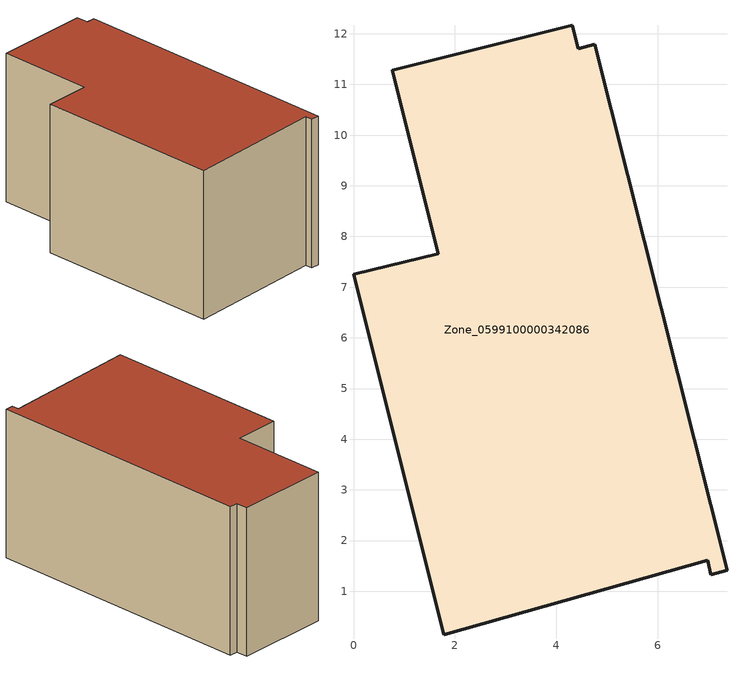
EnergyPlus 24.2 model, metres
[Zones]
Zone_0599100000342086
 floor ground (C_G): 1.67,7.66 0.76,11.28 4.32,12.17 4.43,11.71 4.76,11.79 7.37,1.41 7.05,1.33 6.99,1.61 1.78,0.14 0,7.25 z0
 wall outside (C_F): 4.43,11.71 4.32,12.17 0.76,11.28 1.67,7.66 0,7.25 1.78,0.14 6.99,1.61 7.05,1.33 7.37,1.41 4.76,11.79 4.43,11.71 z0:5.87
 roof outside (C_R): 7.05,1.33 7.37,1.41 4.76,11.79 4.43,11.71 4.32,12.17 0.76,11.28 1.67,7.66 0,7.25 1.78,0.14 6.99,1.61 z5.87
[BUILDING]
Pand.0599100000342086: North Axis=0; Terrain=City; Loads Convergence Tolerance Value=0.04; Temperature Convergence Tolerance Value=0.4; Solar Distribution=FullExterior; Maximum Number of Warmup Days=25; Minimum Number of Warmup Days=1
[Site:Location]
Rotterdam.The.Hague.AP_ZH_NLD Design_Conditions: Latitude=51.96; Longitude=4.45; Time Zone=1; Elevation=-4.5
[SITE:GROUNDTEMPERATURE:BUILDINGSURFACE]
18, 18, 18, 18, 18, 18, 18, 18, 18, 18, 18, 18
[MATERIAL] Thermal Absorptance=0.9; Solar Absorptance=0.7; Visible Absorptance=0.7
Name | Roughness | Thickness | Conductivity | Density | Specific Heat
G.TC.1992-2005 | MediumSmooth | 0.15 | 0.06 | 540 | 1210
F.TC.1992-2005 | Rough | 0.3 | 0.12 | 1920 | 840
R.TC.1992-2005 | MediumRough | 0.2 | 0.08 | 1500 | 1000
[CONSTRUCTION]
C_G: G.TC.1992-2005
C_F: F.TC.1992-2005
C_R: R.TC.1992-2005
[ZONE]
Zone_0599100000342086: Type=1; Multiplier=1; Ceiling Height=Autocalculate; Volume=Autocalculate; Floor Area=autocalculate; Part of Total Floor Area=Yes
[ZONEINFILTRATION:DESIGNFLOWRATE]
Infil_Zone_0599100000342086: Zone or ZoneList or Space or SpaceList=Zone_0599100000342086; Schedule=AlwaysOn; Design Flow Rate Calculation Method=Flow/Area; Flow Rate per Floor Area=0.0015; Constant Term Coefficient=1; Temperature Term Coefficient=0; Velocity Term Coefficient=0; Velocity Squared Term Coefficient=0
[HVACTEMPLATE:ZONE:IDEALLOADSAIRSYSTEM]
Zone_0599100000342086: Maximum Heating Supply Air Temperature=50; Minimum Cooling Supply Air Temperature=13; Maximum Heating Supply Air Humidity Ratio=0.0156; Minimum Cooling Supply Air Humidity Ratio=0.0077; Heating Limit=NoLimit; Cooling Limit=NoLimit; Dehumidification Control Type=ConstantSensibleHeatRatio; Cooling Sensible Heat Ratio=0.7; Dehumidification Setpoint=60; Humidification Control Type=None; Humidification Setpoint=30; Outdoor Air Method=None; Outdoor Air Flow Rate per Person=0.00944; Outdoor Air Flow Rate per Zone Floor Area=0; Outdoor Air Flow Rate per Zone=0; Demand Controlled Ventilation Type=None; Outdoor Air Economizer Type=NoEconomizer; Heat Recovery Type=None; Sensible Heat Recovery Effectiveness=0.7; Latent Heat Recovery Effectiveness=0.65
[ZONECONTROL:THERMOSTAT]
ThermostatControl_Zone_0599100000342086: Zone or ZoneList=Zone_0599100000342086; Control Type Schedule=DualSetpointControlType; Control 1=Thermostat_Zone_0599100000342086; Temperature Difference Between Cutout And Setpoint=0
[THERMOSTATSETPOINT:DUALSETPOINT]
Thermostat_Zone_0599100000342086: Heating Setpoint Temperature Schedule=HeatingSetpoint_Zone_0599100000342086; Cooling Setpoint Temperature Schedule=CoolingSetpoint_Zone_0599100000342086
[SCHEDULE:COMPACT]
HeatingSetpoint_Zone_0599100000342086: Through: 12/31, For: AllDays, Until: 24:00, 21
CoolingSetpoint_Zone_0599100000342086: Through: 12/31, For: AllDays, Until: 24:00, 24
DualSetpointControlType: Through: 12/31, For: AllDays, Until: 24:00, 4
AlwaysOn: Through: 12/31, For: AllDays, Until: 24:00, 1
